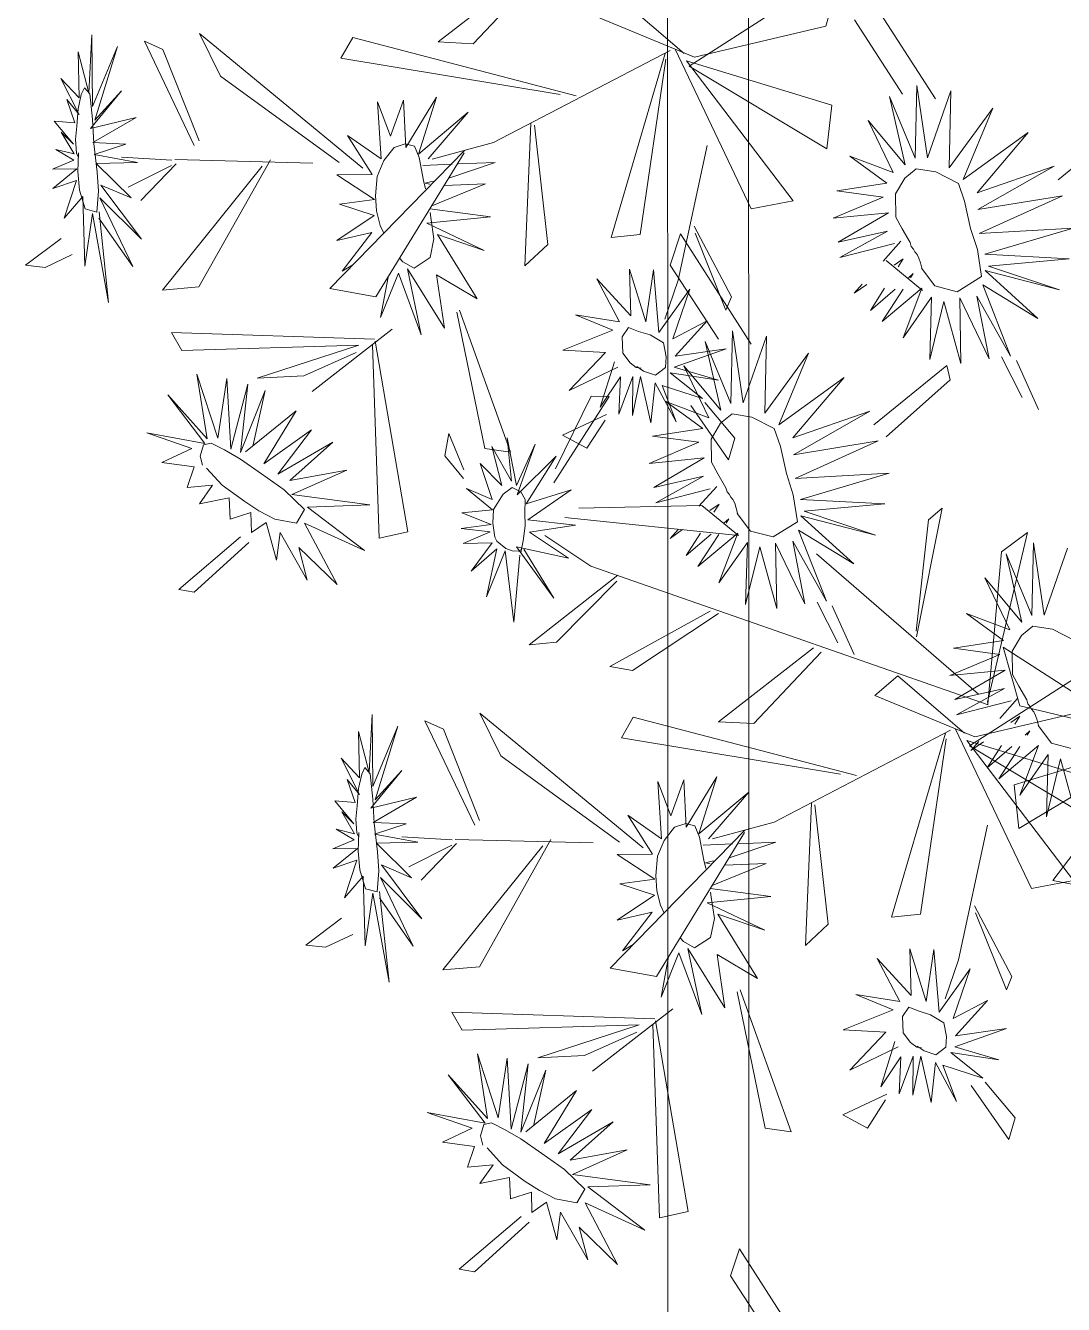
# Model space of a CAD drawing. Header units: inches. Extents: x -422522 to 22891, y -2973 to 414515.
# Drawn here: x 22803.69 to 22839.29, y 4820.36 to 4864.23 of the extents above; entities that cross this region are included whole.
import ezdxf

# ---------------------------------------------------------------- set-up
doc = ezdxf.new("R2010")
doc.units = ezdxf.units.IN
doc.header["$MEASUREMENT"] = 0
doc.layers.add('ARREDAMENTO', color=8, linetype='Continuous', lineweight=18)

msp = doc.modelspace()

# ---------------------------------------------------------------- linework, layer by layer
at = {"layer": 'ARREDAMENTO', "linetype": 'Continuous'}
for p, q in [((22821.102, 4866.208, -27.277), (22817.835, 4863.671, -27.277)), ((22819.045, 4863.61, -27.277), (22821.365, 4866.06, -27.277)), ((22826.451, 4862.845, -27.277), (22831.711, 4866.225, -27.277)), ((22831.711, 4866.225, -27.277), (22831.139, 4864.213, -27.277)), ((22834.898, 4861.717, -27.277), (22832.471, 4865.497, -27.277)), ((22823.988, 4865.247, -27.277), (22826.275, 4863.282, -27.277)), ((22826.628, 4863.148, -27.277), (22823.204, 4864.573, -27.277)), ((22831.139, 4864.213, -27.277), (22826.628, 4863.148, -27.277)), ((22832.118, 4864.432, -27.277), (22833.772, 4861.886, -27.277)), ((22805.86, 4861.926, -27.277), (22805.958, 4863.921, -27.277)), ((22805.958, 4863.921, -27.277), (22805.983, 4861.453, -27.277)), ((22807.768, 4863.696, -27.277), (22808.4, 4863.415, -27.277)), ((22809.476, 4860.124, -27.277), (22807.768, 4863.696, -27.277)), ((22809.656, 4863.968, -27.277), (22815.259, 4859.342, -27.277)), ((22810.375, 4862.5, -27.277), (22809.656, 4863.968, -27.277)), ((22814.507, 4863.115, -27.277), (22814.912, 4863.827, -27.277)), ((22814.912, 4863.827, -27.277), (22822.572, 4861.829, -27.277)), ((22817.835, 4863.671, -27.277), (22819.045, 4863.61, -27.277)), ((22805.491, 4863.332, -27.277), (22805.86, 4861.926, -27.277)), ((22805.521, 4861.751, -27.277), (22805.491, 4863.332, -27.277)), ((22805.983, 4861.453, -27.277), (22806.837, 4863.521, -27.277)), ((22806.837, 4863.521, -27.277), (22806.063, 4860.991, -27.277)), ((22808.4, 4863.415, -27.277), (22809.64, 4860.278, -27.277)), ((22819.744, 4860.221, -27.277), (22825.799, 4863.38, -27.277)), ((22825.622, 4863.279, -27.277), (22823.77, 4856.964, -27.277)), ((22825.971, 4863.421, -27.277), (22828.581, 4857.944, -27.277)), ((22822.025, 4861.874, -27.277), (22814.507, 4863.115, -27.277)), ((22824.766, 4857.068, -27.277), (22825.646, 4863.079, -27.277)), ((22826.353, 4863.026, -27.277), (22831.341, 4861.507, -27.277)), ((22830.015, 4858.224, -27.277), (22826.353, 4863.026, -27.277)), ((22831.173, 4860.005, -27.277), (22826.451, 4862.845, -27.277)), ((22804.9, 4862.424, -27.277), (22805.521, 4861.751, -27.277)), ((22805.528, 4861.178, -27.277), (22804.9, 4862.424, -27.277)), ((22814.445, 4859.538, -27.277), (22810.375, 4862.5, -27.277)), ((22806.98, 4861.998, -27.277), (22805.918, 4860.706, -27.277)), ((22806.063, 4860.991, -27.277), (22806.98, 4861.998, -27.277)), ((22834.26, 4862.173, -27.277), (22834.203, 4859.683, -27.277)), ((22834.62, 4859.702, -27.277), (22834.26, 4862.173, -27.277)), ((22835.421, 4861.994, -27.277), (22834.62, 4859.702, -27.277)), ((22835.367, 4859.349, -27.277), (22835.421, 4861.994, -27.277)), ((22805.105, 4861.693, -27.277), (22805.528, 4861.178, -27.277)), ((22805.377, 4860.898, -27.277), (22805.105, 4861.693, -27.277)), ((22815.755, 4861.62, -27.277), (22816.205, 4860.445, -27.277)), ((22815.889, 4859.658, -27.277), (22815.755, 4861.62, -27.277)), ((22816.205, 4860.445, -27.277), (22816.653, 4861.68, -27.277)), ((22816.653, 4861.68, -27.277), (22816.73, 4860.057, -27.277)), ((22816.73, 4860.057, -27.277), (22817.783, 4861.778, -27.277)), ((22817.783, 4861.778, -27.277), (22817.162, 4859.822, -27.277)), ((22831.341, 4861.507, -27.277), (22831.173, 4860.005, -27.277)), ((22833.318, 4861.803, -27.277), (22833.861, 4859.454, -27.277)), ((22834.203, 4859.683, -27.277), (22833.318, 4861.803, -27.277)), ((22805.918, 4860.706, -27.277), (22807.484, 4861.086, -27.277)), ((22807.484, 4861.086, -27.277), (22805.993, 4860.219, -27.277)), ((22817.162, 4859.822, -27.277), (22818.875, 4861.26, -27.277)), ((22818.875, 4861.26, -27.277), (22817.497, 4859.659, -27.277)), ((22836.864, 4861.405, -27.277), (22835.367, 4859.349, -27.277)), ((22835.85, 4858.948, -27.277), (22836.864, 4861.405, -27.277)), ((22804.674, 4860.953, -27.277), (22805.377, 4860.898, -27.277)), ((22805.329, 4860.167, -27.277), (22804.674, 4860.953, -27.277)), ((22804.913, 4860.583, -27.277), (22805.329, 4860.167, -27.277)), ((22805.349, 4859.83, -27.277), (22804.913, 4860.583, -27.277)), ((22821.023, 4860.873, -27.277), (22820.817, 4855.993, -27.277)), ((22821.597, 4856.721, -27.277), (22821.144, 4860.822, -27.277)), ((22832.588, 4860.972, -27.277), (22833.446, 4859.193, -27.277)), ((22833.861, 4859.454, -27.277), (22832.588, 4860.972, -27.277)), ((22838.083, 4860.57, -27.277), (22835.85, 4858.948, -27.277)), ((22836.328, 4858.5, -27.277), (22838.083, 4860.57, -27.277)), ((22841.607, 4860.986, -27.277), (22839.105, 4858.945, -27.277)), ((22805.993, 4860.219, -27.277), (22807.128, 4860.167, -27.277)), ((22807.128, 4860.167, -27.277), (22806.043, 4859.809, -27.277)), ((22814.731, 4860.465, -27.277), (22815.889, 4859.658, -27.277)), ((22815.578, 4859.121, -27.277), (22814.731, 4860.465, -27.277)), ((22816.334, 4860.056, -27.277), (22816.714, 4860.181, -27.277)), ((22816.714, 4860.181, -27.277), (22817.024, 4860.095, -27.277)), ((22819.744, 4860.221, -27.277), (22817.637, 4859.653, -27.277)), ((22826.068, 4855.499, -27.277), (22827.064, 4860.124, -27.277)), ((22804.724, 4859.985, -27.277), (22805.349, 4859.83, -27.277)), ((22805.34, 4859.62, -27.277), (22804.724, 4859.985, -27.277)), ((22806.043, 4859.809, -27.277), (22807.53, 4859.541, -27.277)), ((22808.704, 4859.619, -27.277), (22806.981, 4859.721, -27.277)), ((22814.126, 4855.215, -27.277), (22818.746, 4859.948, -27.277)), ((22818.736, 4859.871, -27.277), (22815.707, 4854.932, -27.277)), ((22815.98, 4859.601, -27.277), (22816.334, 4860.056, -27.277)), ((22817.024, 4860.095, -27.277), (22817.19, 4859.705, -27.277)), ((22817.19, 4859.705, -27.277), (22817.338, 4858.919, -27.277)), ((22831.964, 4859.751, -27.277), (22833.232, 4858.826, -27.277)), ((22833.446, 4859.193, -27.277), (22831.964, 4859.751, -27.277)), ((22804.61, 4859.309, -27.277), (22805.34, 4859.62, -27.277)), ((22805.45, 4859.32, -27.277), (22804.61, 4859.309, -27.277)), ((22804.625, 4858.643, -27.277), (22805.45, 4859.32, -27.277)), ((22807.53, 4859.541, -27.277), (22806.104, 4859.5, -27.277)), ((22806.104, 4859.5, -27.277), (22807.309, 4858.319, -27.277)), ((22808.693, 4859.436, -27.277), (22807.212, 4858.688, -27.277)), ((22807.64, 4858.23, -27.277), (22808.848, 4859.489, -27.277)), ((22811.807, 4859.416, -27.277), (22808.382, 4855.155, -27.277)), ((22808.811, 4859.634, -27.277), (22813.54, 4859.51, -27.277)), ((22809.636, 4855.266, -27.277), (22812.084, 4859.626, -27.277)), ((22815.75, 4859.055, -27.277), (22815.98, 4859.601, -27.277)), ((22818.319, 4859.477, -27.277), (22817.316, 4859.436, -27.277)), ((22818.201, 4859, -27.277), (22819.8, 4859.539, -27.277)), ((22818.538, 4859.487, -27.277), (22819.8, 4859.539, -27.277)), ((22838.968, 4859.413, -27.277), (22836.328, 4858.5, -27.277)), ((22836.348, 4857.923, -27.277), (22838.968, 4859.413, -27.277)), ((22805.438, 4858.921, -27.277), (22804.625, 4858.643, -27.277)), ((22805.007, 4857.627, -27.277), (22805.438, 4858.921, -27.277)), ((22814.366, 4859.117, -27.277), (22815.578, 4859.121, -27.277)), ((22815.651, 4858.265, -27.277), (22814.366, 4859.117, -27.277)), ((22815.69, 4858.398, -27.277), (22815.75, 4859.055, -27.277)), ((22817.408, 4858.638, -27.277), (22817.338, 4858.919, -27.277)), ((22817.669, 4858.896, -27.277), (22817.389, 4858.824, -27.277)), ((22817.389, 4858.824, -27.277), (22817.549, 4858.792, -27.277)), ((22817.622, 4858.054, -27.277), (22819.468, 4858.801, -27.277)), ((22818.05, 4858.752, -27.277), (22819.468, 4858.801, -27.277)), ((22833.232, 4858.826, -27.277), (22831.512, 4858.564, -27.277)), ((22805.648, 4858.374, -27.277), (22805.007, 4857.627, -27.277)), ((22805.716, 4855.979, -27.277), (22805.648, 4858.374, -27.277)), ((22806.273, 4858.756, -27.277), (22807.666, 4856.908, -27.277)), ((22807.309, 4858.319, -27.277), (22806.273, 4858.756, -27.277)), ((22815.724, 4857.873, -27.277), (22815.69, 4858.398, -27.277)), ((22831.512, 4858.564, -27.277), (22833.102, 4858.351, -27.277)), ((22839.256, 4858.398, -27.277), (22836.348, 4857.923, -27.277)), ((22836.403, 4857.105, -27.277), (22839.256, 4858.398, -27.277)), ((22806.239, 4858.325, -27.277), (22807.368, 4855.973, -27.277)), ((22807.666, 4856.908, -27.277), (22806.239, 4858.325, -27.277)), ((22814.457, 4858.108, -27.277), (22815.651, 4858.265, -27.277)), ((22815.643, 4857.722, -27.277), (22814.457, 4858.108, -27.277)), ((22817.558, 4857.95, -27.277), (22819.636, 4857.674, -27.277)), ((22828.581, 4857.944, -27.277), (22830.015, 4858.224, -27.277)), ((22833.102, 4858.351, -27.277), (22831.393, 4857.625, -27.277)), ((22805.984, 4857.788, -27.277), (22805.716, 4855.979, -27.277)), ((22806.536, 4854.738, -27.277), (22805.984, 4857.788, -27.277)), ((22807.368, 4855.973, -27.277), (22806.206, 4857.631, -27.277)), ((22806.214, 4857.846, -27.277), (22806.536, 4854.738, -27.277)), ((22814.362, 4856.861, -27.277), (22815.643, 4857.722, -27.277)), ((22815.849, 4857.379, -27.277), (22815.724, 4857.873, -27.277)), ((22819.636, 4857.674, -27.277), (22817.452, 4857.454, -27.277)), ((22817.565, 4857.826, -27.277), (22817.591, 4857.649, -27.277)), ((22817.591, 4857.649, -27.277), (22817.697, 4856.916, -27.277)), ((22831.393, 4857.625, -27.277), (22833.286, 4857.813, -27.277)), ((22833.286, 4857.813, -27.277), (22831.557, 4856.802, -27.277)), ((22815.565, 4857.133, -27.277), (22814.362, 4856.861, -27.277)), ((22814.542, 4855.814, -27.277), (22815.565, 4857.133, -27.277)), ((22815.974, 4857.108, -27.277), (22815.849, 4857.379, -27.277)), ((22817.452, 4857.454, -27.277), (22819.423, 4856.522, -27.277)), ((22817.822, 4857.07, -27.277), (22819.175, 4854.859, -27.277)), ((22819.423, 4856.522, -27.277), (22817.822, 4857.07, -27.277)), ((22823.77, 4856.964, -27.277), (22824.766, 4857.068, -27.277)), ((22826.152, 4857.085, -27.277), (22825.8, 4856.02, -27.277)), ((22828.58, 4853.305, -27.277), (22826.152, 4857.085, -27.277)), ((22826.618, 4857.354, -27.277), (22827.903, 4854.927, -27.277)), ((22827.712, 4854.475, -27.277), (22826.654, 4857.114, -27.277)), ((22831.557, 4856.802, -27.277), (22833.259, 4857.184, -27.277)), ((22833.259, 4857.184, -27.277), (22831.623, 4856.275, -27.277)), ((22839.627, 4857.288, -27.277), (22836.403, 4857.105, -27.277)), ((22836.592, 4856.392, -27.277), (22839.627, 4857.288, -27.277)), ((22804.905, 4856.926, -27.277), (22803.688, 4856.009, -27.277)), ((22817.697, 4856.916, -27.277), (22817.568, 4856.273, -27.277)), ((22820.817, 4855.993, -27.277), (22821.597, 4856.721, -27.277)), ((22831.623, 4856.275, -27.277), (22833.493, 4856.758, -27.277)), ((22833.101, 4856.154, -27.277), (22833.713, 4856.835, -27.277)), ((22804.363, 4855.934, -27.277), (22805.291, 4856.376, -27.277)), ((22816.518, 4856.254, -27.277), (22816.633, 4856.126, -27.277)), ((22817.568, 4856.273, -27.277), (22817.021, 4855.917, -27.277)), ((22833.204, 4856.176, -27.277), (22834.455, 4855.148, -27.277)), ((22833.482, 4856.011, -27.277), (22833.794, 4856.228, -27.277)), ((22833.618, 4855.953, -27.277), (22833.794, 4856.228, -27.277)), ((22839.483, 4856.233, -27.277), (22836.592, 4856.392, -27.277)), ((22836.716, 4855.984, -27.277), (22839.483, 4856.233, -27.277)), ((22803.688, 4856.009, -27.277), (22804.363, 4855.934, -27.277)), ((22814.915, 4856.023, -27.277), (22814.542, 4855.814, -27.277)), ((22816.477, 4855.745, -27.277), (22815.866, 4854.219, -27.277)), ((22817.261, 4853.62, -27.277), (22816.477, 4855.745, -27.277)), ((22817.021, 4855.917, -27.277), (22816.633, 4856.126, -27.277)), ((22816.787, 4855.894, -27.277), (22817.261, 4853.62, -27.277)), ((22818.053, 4853.856, -27.277), (22816.787, 4855.894, -27.277)), ((22824.407, 4855.875, -27.277), (22824.447, 4854.281, -27.277)), ((22824.966, 4854.072, -27.277), (22824.407, 4855.875, -27.277)), ((22825.229, 4855.851, -27.277), (22824.966, 4854.072, -27.277)), ((22825.405, 4853.702, -27.277), (22825.229, 4855.851, -27.277)), ((22825.8, 4856.02, -27.277), (22827.454, 4853.474, -27.277)), ((22836.603, 4855.827, -27.277), (22839.156, 4855.163, -27.277)), ((22838.413, 4854.182, -27.277), (22836.603, 4855.827, -27.277)), ((22839.156, 4855.163, -27.277), (22836.716, 4855.984, -27.277)), ((22816.121, 4855.606, -27.277), (22815.866, 4854.219, -27.277)), ((22817.787, 4855.683, -27.277), (22818.053, 4853.856, -27.277)), ((22819.175, 4854.859, -27.277), (22817.787, 4855.683, -27.277)), ((22823.287, 4855.545, -27.277), (22824.062, 4854.07, -27.277)), ((22824.447, 4854.281, -27.277), (22823.287, 4855.545, -27.277)), ((22826.068, 4855.499, -27.277), (22825.611, 4854.163, -27.277)), ((22832.388, 4855.362, -27.277), (22832.111, 4855.053, -27.277)), ((22832.542, 4855.354, -27.277), (22832.111, 4855.053, -27.277)), ((22833.97, 4855.581, -27.277), (22834.134, 4855.723, -27.277)), ((22834.041, 4855.579, -27.277), (22834.134, 4855.723, -27.277)), ((22836.524, 4855.336, -27.277), (22838.413, 4854.182, -27.277)), ((22837.475, 4852.897, -27.277), (22836.524, 4855.336, -27.277)), ((22808.382, 4855.155, -27.277), (22809.636, 4855.266, -27.277)), ((22815.707, 4854.932, -27.277), (22814.126, 4855.215, -27.277)), ((22826.468, 4855.193, -27.277), (22825.405, 4853.702, -27.277)), ((22825.89, 4853.484, -27.277), (22826.468, 4855.193, -27.277)), ((22827.903, 4854.927, -27.277), (22827.712, 4854.475, -27.277)), ((22833.156, 4855.228, -27.277), (22832.667, 4854.463, -27.277)), ((22833.52, 4855.195, -27.277), (22832.667, 4854.463, -27.277)), ((22833.065, 4854.083, -27.277), (22834.432, 4855.227, -27.277)), ((22833.787, 4855.191, -27.277), (22833.065, 4854.083, -27.277)), ((22834.432, 4855.227, -27.277), (22833.786, 4853.526, -27.277)), ((22833.786, 4853.526, -27.277), (22834.766, 4854.916, -27.277)), ((22834.766, 4854.916, -27.277), (22834.706, 4852.783, -27.277)), ((22835.73, 4854.89, -27.277), (22836.737, 4852.806, -27.277)), ((22835.771, 4852.643, -27.277), (22835.73, 4854.89, -27.277)), ((22836.319, 4854.956, -27.277), (22837.475, 4852.897, -27.277)), ((22836.737, 4852.806, -27.277), (22836.319, 4854.956, -27.277)), ((22820.327, 4849.595, -27.277), (22818.576, 4854.472, -27.277)), ((22834.706, 4852.783, -27.277), (22835.187, 4854.767, -27.277)), ((22835.187, 4854.767, -27.277), (22835.771, 4852.643, -27.277)), ((22818.481, 4854.404, -27.277), (22819.438, 4849.729, -27.277)), ((22822.554, 4854.309, -27.277), (22823.834, 4853.782, -27.277)), ((22824.062, 4854.07, -27.277), (22822.554, 4854.309, -27.277)), ((22827.072, 4854.108, -27.277), (22825.89, 4853.484, -27.277)), ((22825.969, 4852.897, -27.277), (22827.072, 4854.108, -27.277)), ((22815.658, 4853.477, -27.277), (22808.695, 4853.704, -27.277)), ((22808.695, 4853.704, -27.277), (22809.045, 4853.084, -27.277)), ((22813.521, 4851.68, -27.277), (22816.267, 4853.821, -27.277)), ((22823.834, 4853.782, -27.277), (22822.113, 4853.103, -27.277)), ((22827.942, 4853.761, -27.277), (22827.884, 4851.271, -27.277)), ((22828.301, 4851.289, -27.277), (22827.942, 4853.761, -27.277)), ((22829.102, 4853.582, -27.277), (22828.301, 4851.289, -27.277)), ((22829.048, 4850.937, -27.277), (22829.102, 4853.582, -27.277)), ((22809.045, 4853.084, -27.277), (22815.121, 4853.273, -27.277)), ((22815.121, 4853.273, -27.277), (22811.636, 4852.14, -27.277)), ((22815.821, 4846.645, -27.277), (22815.589, 4853.283, -27.277)), ((22815.679, 4853.411, -27.277), (22816.799, 4846.862, -27.277)), ((22822.113, 4853.103, -27.277), (22823.583, 4853.022, -27.277)), ((22825.941, 4852.511, -27.277), (22827.716, 4853.141, -27.277)), ((22827.716, 4853.141, -27.277), (22825.969, 4852.897, -27.277)), ((22827, 4853.391, -27.277), (22827.542, 4851.042, -27.277)), ((22827.884, 4851.271, -27.277), (22827, 4853.391, -27.277)), ((22813.237, 4852.217, -27.277), (22815.032, 4853.017, -27.277)), ((22823.583, 4853.022, -27.277), (22822.338, 4851.712, -27.277)), ((22823.885, 4852.695, -27.277), (22823.403, 4851.142, -27.277)), ((22830.545, 4852.993, -27.277), (22829.048, 4850.937, -27.277)), ((22829.531, 4850.536, -27.277), (22830.545, 4852.993, -27.277)), ((22837.87, 4851.472, -27.277), (22837.159, 4852.866, -27.277)), ((22838.429, 4851.064, -27.277), (22837.679, 4852.744, -27.277)), ((22809.567, 4852.275, -27.277), (22810.281, 4850.08, -27.277)), ((22809.912, 4850.056, -27.277), (22809.567, 4852.275, -27.277)), ((22811.636, 4852.14, -27.277), (22813.237, 4852.217, -27.277)), ((22822.338, 4851.712, -27.277), (22823.999, 4852.515, -27.277)), ((22825.804, 4852.325, -27.277), (22827.456, 4852.07, -27.277)), ((22826.902, 4851.441, -27.277), (22825.804, 4852.325, -27.277)), ((22827.456, 4852.07, -27.277), (22825.941, 4852.511, -27.277)), ((22826.27, 4852.56, -27.277), (22827.128, 4850.781, -27.277)), ((22827.542, 4851.042, -27.277), (22826.27, 4852.56, -27.277)), ((22835.289, 4852.574, -27.277), (22832.786, 4850.533, -27.277)), ((22835.402, 4852.077, -27.277), (22835.289, 4852.574, -27.277)), ((22810.281, 4850.08, -27.277), (22810.592, 4852.126, -27.277)), ((22810.592, 4852.126, -27.277), (22810.726, 4849.696, -27.277)), ((22810.726, 4849.696, -27.277), (22811.306, 4851.937, -27.277)), ((22811.306, 4851.937, -27.277), (22811.056, 4849.587, -27.277)), ((22823.403, 4851.142, -27.277), (22824.092, 4852.179, -27.277)), ((22824.033, 4850.901, -27.277), (22824.517, 4852.198, -27.277)), ((22824.092, 4852.179, -27.277), (22824.033, 4850.901, -27.277)), ((22824.517, 4852.198, -27.277), (22824.505, 4850.857, -27.277)), ((22824.505, 4850.857, -27.277), (22824.777, 4852.192, -27.277)), ((22824.777, 4852.192, -27.277), (22825.135, 4850.609, -27.277)), ((22825.135, 4850.609, -27.277), (22825.279, 4851.981, -27.277)), ((22825.279, 4851.981, -27.277), (22826.003, 4850.636, -27.277)), ((22825.529, 4851.886, -27.277), (22826.902, 4851.441, -27.277)), ((22826.003, 4850.636, -27.277), (22825.529, 4851.886, -27.277)), ((22831.765, 4852.158, -27.277), (22829.531, 4850.536, -27.277)), ((22830.01, 4850.088, -27.277), (22831.765, 4852.158, -27.277)), ((22833.203, 4850.121, -27.277), (22835.402, 4852.077, -27.277)), ((22808.571, 4851.56, -27.277), (22809.912, 4850.056, -27.277)), ((22809.832, 4849.895, -27.277), (22808.571, 4851.56, -27.277)), ((22811.056, 4849.587, -27.277), (22811.911, 4851.715, -27.277)), ((22811.911, 4851.715, -27.277), (22811.499, 4849.851, -27.277)), ((22823.707, 4851.512, -27.277), (22821.805, 4848.541, -27.277)), ((22821.867, 4849.031, -27.277), (22823.087, 4851.524, -27.277)), ((22823.087, 4851.524, -27.277), (22823.707, 4851.512, -27.277)), ((22825.645, 4851.339, -27.277), (22826.914, 4850.414, -27.277)), ((22827.128, 4850.781, -27.277), (22825.645, 4851.339, -27.277)), ((22811.234, 4849.606, -27.277), (22812.967, 4851.02, -27.277)), ((22812.967, 4851.02, -27.277), (22811.859, 4849.196, -27.277)), ((22826.503, 4851.194, -27.277), (22827.802, 4849.335, -27.277)), ((22828.021, 4850.079, -27.277), (22826.989, 4851.299, -27.277)), ((22832.65, 4851.001, -27.277), (22830.01, 4850.088, -27.277)), ((22830.029, 4849.511, -27.277), (22832.65, 4851.001, -27.277)), ((22823.615, 4850.889, -27.277), (22822.106, 4850.178, -27.277)), ((22822.944, 4849.732, -27.277), (22823.572, 4850.697, -27.277)), ((22807.849, 4850.264, -27.277), (22809.832, 4849.895, -27.277)), ((22809.394, 4849.727, -27.277), (22807.849, 4850.264, -27.277)), ((22811.859, 4849.196, -27.277), (22813.494, 4850.364, -27.277)), ((22813.494, 4850.364, -27.277), (22812.344, 4848.846, -27.277)), ((22818.068, 4849.47, -27.277), (22818.208, 4850.242, -27.277)), ((22818.208, 4850.242, -27.277), (22818.724, 4848.995, -27.277)), ((22820.207, 4850.088, -27.277), (22820.532, 4848.46, -27.277)), ((22820.353, 4848.606, -27.277), (22820.207, 4850.088, -27.277)), ((22822.106, 4850.178, -27.277), (22822.944, 4849.732, -27.277)), ((22826.914, 4850.414, -27.277), (22825.194, 4850.152, -27.277)), ((22825.194, 4850.152, -27.277), (22826.783, 4849.939, -27.277)), ((22827.802, 4849.335, -27.277), (22828.021, 4850.079, -27.277)), ((22808.367, 4849.249, -27.277), (22809.394, 4849.727, -27.277)), ((22809.674, 4849.46, -27.277), (22809.792, 4849.852, -27.277)), ((22809.792, 4849.852, -27.277), (22810.054, 4849.908, -27.277)), ((22810.054, 4849.908, -27.277), (22810.517, 4849.675, -27.277)), ((22810.517, 4849.675, -27.277), (22811.055, 4849.363, -27.277)), ((22812.344, 4848.846, -27.277), (22814.226, 4849.943, -27.277)), ((22814.226, 4849.943, -27.277), (22812.751, 4848.623, -27.277)), ((22819.438, 4849.729, -27.277), (22820.327, 4849.595, -27.277)), ((22819.686, 4849.794, -27.277), (22820.353, 4848.606, -27.277)), ((22820.019, 4848.455, -27.277), (22819.686, 4849.794, -27.277)), ((22820.532, 4848.46, -27.277), (22821.164, 4849.869, -27.277)), ((22821.164, 4849.869, -27.277), (22820.55, 4848.138, -27.277)), ((22826.783, 4849.939, -27.277), (22825.074, 4849.213, -27.277)), ((22832.938, 4849.986, -27.277), (22830.029, 4849.511, -27.277)), ((22830.085, 4848.693, -27.277), (22832.938, 4849.986, -27.277)), ((22809.467, 4849.1, -27.277), (22808.367, 4849.249, -27.277)), ((22809.754, 4849.147, -27.277), (22809.674, 4849.46, -27.277)), ((22811.055, 4849.363, -27.277), (22811.775, 4848.851, -27.277)), ((22818.705, 4848.698, -27.277), (22818.068, 4849.47, -27.277)), ((22819.285, 4849.215, -27.277), (22820.019, 4848.455, -27.277)), ((22819.691, 4847.976, -27.277), (22819.285, 4849.215, -27.277)), ((22820.55, 4848.138, -27.277), (22821.883, 4849.456, -27.277)), ((22821.883, 4849.456, -27.277), (22820.859, 4847.828, -27.277)), ((22825.074, 4849.213, -27.277), (22826.967, 4849.4, -27.277)), ((22826.967, 4849.4, -27.277), (22825.239, 4848.39, -27.277)), ((22809.232, 4848.385, -27.277), (22809.467, 4849.1, -27.277)), ((22810.431, 4848.468, -27.277), (22809.898, 4849.049, -27.277)), ((22811.775, 4848.851, -27.277), (22812.553, 4848.304, -27.277)), ((22812.751, 4848.623, -27.277), (22814.703, 4848.979, -27.277)), ((22814.703, 4848.979, -27.277), (22812.826, 4848.141, -27.277)), ((22825.239, 4848.39, -27.277), (22826.941, 4848.772, -27.277)), ((22826.941, 4848.772, -27.277), (22825.305, 4847.863, -27.277)), ((22833.309, 4848.876, -27.277), (22830.085, 4848.693, -27.277)), ((22830.274, 4847.98, -27.277), (22833.309, 4848.876, -27.277)), ((22810.104, 4848.467, -27.277), (22809.232, 4848.385, -27.277)), ((22809.653, 4847.825, -27.277), (22810.104, 4848.467, -27.277)), ((22811.205, 4847.901, -27.277), (22810.431, 4848.468, -27.277)), ((22812.553, 4848.304, -27.277), (22813.255, 4847.632, -27.277)), ((22818.815, 4848.347, -27.277), (22819.691, 4847.976, -27.277)), ((22819.706, 4847.619, -27.277), (22818.815, 4848.347, -27.277)), ((22820.072, 4848.161, -27.277), (22820.383, 4848.384, -27.277)), ((22820.383, 4848.384, -27.277), (22820.672, 4848.242, -27.277)), ((22820.859, 4847.828, -27.277), (22822.406, 4848.302, -27.277)), ((22822.406, 4848.302, -27.277), (22820.921, 4847.275, -27.277)), ((22825.305, 4847.863, -27.277), (22827.175, 4848.345, -27.277)), ((22826.782, 4847.742, -27.277), (22827.395, 4848.423, -27.277)), ((22810.67, 4848.028, -27.277), (22809.653, 4847.825, -27.277)), ((22810.702, 4847.299, -27.277), (22810.67, 4848.028, -27.277)), ((22811.693, 4847.59, -27.277), (22811.205, 4847.901, -27.277)), ((22812.826, 4848.141, -27.277), (22815.494, 4847.786, -27.277)), ((22819.742, 4847.632, -27.277), (22820.072, 4848.161, -27.277)), ((22820.672, 4848.242, -27.277), (22820.829, 4847.98, -27.277)), ((22820.829, 4847.98, -27.277), (22820.815, 4847.516, -27.277)), ((22833.165, 4847.821, -27.277), (22830.274, 4847.98, -27.277)), ((22811.42, 4847.529, -27.277), (22810.702, 4847.299, -27.277)), ((22811.437, 4846.838, -27.277), (22811.42, 4847.529, -27.277)), ((22812.242, 4847.299, -27.277), (22811.693, 4847.59, -27.277)), ((22813.255, 4847.632, -27.277), (22812.976, 4847.167, -27.277)), ((22815.494, 4847.786, -27.277), (22813.36, 4847.715, -27.277)), ((22813.36, 4847.715, -27.277), (22815.312, 4846.228, -27.277)), ((22818.657, 4847.513, -27.277), (22819.706, 4847.619, -27.277)), ((22819.658, 4847.122, -27.277), (22818.657, 4847.513, -27.277)), ((22819.711, 4847.166, -27.277), (22819.742, 4847.632, -27.277)), ((22820.815, 4847.516, -27.277), (22820.819, 4847.073, -27.277)), ((22822.667, 4847.672, -27.277), (22826.885, 4847.764, -27.277)), ((22826.885, 4847.764, -27.277), (22828.137, 4846.736, -27.277)), ((22827.164, 4847.599, -27.277), (22827.475, 4847.816, -27.277)), ((22827.299, 4847.541, -27.277), (22827.475, 4847.816, -27.277)), ((22830.284, 4847.415, -27.277), (22832.838, 4846.751, -27.277)), ((22832.094, 4845.77, -27.277), (22830.284, 4847.415, -27.277)), ((22830.398, 4847.572, -27.277), (22833.165, 4847.821, -27.277)), ((22832.838, 4846.751, -27.277), (22830.398, 4847.572, -27.277)), ((22835.125, 4847.677, -27.277), (22834.247, 4843.263, -27.277)), ((22834.663, 4847.277, -27.277), (22835.125, 4847.677, -27.277)), ((22811.935, 4847.19, -27.277), (22811.437, 4846.838, -27.277)), ((22812.295, 4845.894, -27.277), (22811.935, 4847.19, -27.277)), ((22812.976, 4847.167, -27.277), (22812.242, 4847.299, -27.277)), ((22813.26, 4847.164, -27.277), (22814.371, 4845.054, -27.277)), ((22815.312, 4846.228, -27.277), (22813.26, 4847.164, -27.277)), ((22818.63, 4846.983, -27.277), (22819.658, 4847.122, -27.277)), ((22819.629, 4846.866, -27.277), (22818.63, 4846.983, -27.277)), ((22819.779, 4846.679, -27.277), (22819.711, 4847.166, -27.277)), ((22820.819, 4847.073, -27.277), (22820.76, 4846.561, -27.277)), ((22820.921, 4847.275, -27.277), (22822.555, 4847.094, -27.277)), ((22822.555, 4847.094, -27.277), (22820.972, 4846.851, -27.277)), ((22828.137, 4846.736, -27.277), (22822.181, 4847.358, -27.277)), ((22826.07, 4846.949, -27.277), (22825.793, 4846.641, -27.277)), ((22827.651, 4847.169, -27.277), (22827.816, 4847.311, -27.277)), ((22827.722, 4847.167, -27.277), (22827.816, 4847.311, -27.277)), ((22834.24, 4843.458, -27.277), (22834.663, 4847.277, -27.277)), ((22811.064, 4846.699, -27.277), (22808.945, 4844.891, -27.277)), ((22812.419, 4846.845, -27.277), (22812.295, 4845.894, -27.277)), ((22813.351, 4845.204, -27.277), (22812.419, 4846.845, -27.277)), ((22816.799, 4846.862, -27.277), (22815.821, 4846.645, -27.277)), ((22818.695, 4846.47, -27.277), (22819.629, 4846.866, -27.277)), ((22819.851, 4846.55, -27.277), (22819.779, 4846.679, -27.277)), ((22820.162, 4846.295, -27.277), (22819.851, 4846.55, -27.277)), ((22820.76, 4846.561, -27.277), (22820.674, 4846.156, -27.277)), ((22820.972, 4846.851, -27.277), (22822.315, 4845.96, -27.277)), ((22823.081, 4845.683, -27.277), (22821.501, 4846.739, -27.277)), ((22826.223, 4846.942, -27.277), (22825.793, 4846.641, -27.277)), ((22826.837, 4846.816, -27.277), (22826.349, 4846.051, -27.277)), ((22827.201, 4846.783, -27.277), (22826.349, 4846.051, -27.277)), ((22826.747, 4845.671, -27.277), (22828.114, 4846.815, -27.277)), ((22827.469, 4846.778, -27.277), (22826.747, 4845.671, -27.277)), ((22828.114, 4846.815, -27.277), (22827.468, 4845.114, -27.277)), ((22830.001, 4846.544, -27.277), (22831.157, 4844.485, -27.277)), ((22830.419, 4844.394, -27.277), (22830.001, 4846.544, -27.277)), ((22830.205, 4846.924, -27.277), (22832.094, 4845.77, -27.277)), ((22831.157, 4844.485, -27.277), (22830.205, 4846.924, -27.277)), ((22838.06, 4846.847, -27.277), (22836.689, 4841.021, -27.277)), ((22837.158, 4846.184, -27.277), (22838.06, 4846.847, -27.277)), ((22809.471, 4844.797, -27.277), (22811.347, 4846.499, -27.277)), ((22813.059, 4846.327, -27.277), (22813.351, 4845.204, -27.277)), ((22814.371, 4845.054, -27.277), (22813.059, 4846.327, -27.277)), ((22819.689, 4846.487, -27.277), (22818.695, 4846.47, -27.277)), ((22818.967, 4845.515, -27.277), (22819.689, 4846.487, -27.277)), ((22819.848, 4846.281, -27.277), (22818.967, 4845.515, -27.277)), ((22819.493, 4844.635, -27.277), (22819.848, 4846.281, -27.277)), ((22820.144, 4846.209, -27.277), (22819.493, 4844.635, -27.277)), ((22820.433, 4843.762, -27.277), (22820.144, 4846.209, -27.277)), ((22820.378, 4846.217, -27.277), (22820.162, 4846.295, -27.277)), ((22820.596, 4846.204, -27.277), (22820.378, 4846.217, -27.277)), ((22820.528, 4846.353, -27.277), (22821.804, 4844.585, -27.277)), ((22822.315, 4845.96, -27.277), (22820.528, 4846.353, -27.277)), ((22820.702, 4846.262, -27.277), (22820.596, 4846.204, -27.277)), ((22821.804, 4844.585, -27.277), (22820.782, 4846.269, -27.277)), ((22827.468, 4845.114, -27.277), (22828.447, 4846.504, -27.277)), ((22828.447, 4846.504, -27.277), (22828.387, 4844.371, -27.277)), ((22828.387, 4844.371, -27.277), (22828.869, 4846.355, -27.277)), ((22828.869, 4846.355, -27.277), (22829.453, 4844.231, -27.277)), ((22829.412, 4846.478, -27.277), (22830.419, 4844.394, -27.277)), ((22829.453, 4844.231, -27.277), (22829.412, 4846.478, -27.277)), ((22830.821, 4846.109, -27.277), (22836.374, 4841.3, -27.277)), ((22836.694, 4840.954, -27.277), (22837.158, 4846.184, -27.277)), ((22837.321, 4846.113, -27.277), (22837.863, 4843.764, -27.277)), ((22838.205, 4843.993, -27.277), (22837.321, 4846.113, -27.277)), ((22838.263, 4846.483, -27.277), (22838.205, 4843.993, -27.277)), ((22838.622, 4844.011, -27.277), (22838.263, 4846.483, -27.277)), ((22839.423, 4846.304, -27.277), (22838.622, 4844.011, -27.277)), ((22820.638, 4846.063, -27.277), (22820.433, 4843.762, -27.277)), ((22823.081, 4845.683, -27.277), (22836.712, 4840.935, -27.277)), ((22824.008, 4845.384, -27.277), (22820.965, 4842.985, -27.277)), ((22836.591, 4845.282, -27.277), (22837.448, 4843.503, -27.277)), ((22837.863, 4843.764, -27.277), (22836.591, 4845.282, -27.277)), ((22808.945, 4844.891, -27.277), (22809.471, 4844.797, -27.277)), ((22821.894, 4843.084, -27.277), (22823.966, 4845.172, -27.277)), ((22831.552, 4843.06, -27.277), (22830.841, 4844.454, -27.277)), ((22832.111, 4842.652, -27.277), (22831.361, 4844.332, -27.277)), ((22827.175, 4844.148, -27.277), (22823.725, 4842.243, -27.277)), ((22824.505, 4842.108, -27.277), (22827.457, 4844.069, -27.277)), ((22835.966, 4844.061, -27.277), (22837.234, 4843.136, -27.277)), ((22837.448, 4843.503, -27.277), (22835.966, 4844.061, -27.277)), ((22820.965, 4842.985, -27.277), (22821.894, 4843.084, -27.277)), ((22837.234, 4843.136, -27.277), (22835.514, 4842.874, -27.277)), ((22830.72, 4842.888, -27.277), (22827.453, 4840.35, -27.277)), ((22828.663, 4840.289, -27.277), (22830.983, 4842.74, -27.277)), ((22837.104, 4842.661, -27.277), (22835.395, 4841.935, -27.277)), ((22835.514, 4842.874, -27.277), (22837.104, 4842.661, -27.277)), ((22836.069, 4839.524, -27.277), (22841.328, 4842.904, -27.277)), ((22837.223, 4842.903, -27.277), (22837.795, 4840.892, -27.277)), ((22842.484, 4839.525, -27.277), (22837.223, 4842.903, -27.277)), ((22823.725, 4842.243, -27.277), (22824.505, 4842.108, -27.277)), ((22835.395, 4841.935, -27.277), (22837.288, 4842.123, -27.277)), ((22837.288, 4842.123, -27.277), (22835.559, 4841.112, -27.277)), ((22832.822, 4841.253, -27.277), (22833.606, 4841.927, -27.277)), ((22833.606, 4841.927, -27.277), (22835.892, 4839.962, -27.277)), ((22836.246, 4839.828, -27.277), (22832.822, 4841.253, -27.277)), ((22835.559, 4841.112, -27.277), (22837.261, 4841.494, -27.277)), ((22837.261, 4841.494, -27.277), (22835.625, 4840.585, -27.277)), ((22835.625, 4840.585, -27.277), (22837.495, 4841.067, -27.277)), ((22840.757, 4840.893, -27.277), (22836.246, 4839.828, -27.277)), ((22837.103, 4840.464, -27.277), (22837.715, 4841.145, -27.277)), ((22837.795, 4840.892, -27.277), (22842.306, 4839.829, -27.277)), ((22815.478, 4838.606, -27.277), (22815.576, 4840.6, -27.277)), ((22815.576, 4840.6, -27.277), (22815.601, 4838.132, -27.277)), ((22817.386, 4840.376, -27.277), (22818.018, 4840.095, -27.277)), ((22819.094, 4836.803, -27.277), (22817.386, 4840.376, -27.277)), ((22819.274, 4840.647, -27.277), (22824.877, 4836.021, -27.277)), ((22819.993, 4839.18, -27.277), (22819.274, 4840.647, -27.277)), ((22824.124, 4839.795, -27.277), (22824.529, 4840.507, -27.277)), ((22824.529, 4840.507, -27.277), (22832.19, 4838.509, -27.277)), ((22837.484, 4840.321, -27.277), (22837.796, 4840.538, -27.277)), ((22837.62, 4840.263, -27.277), (22837.796, 4840.538, -27.277)), ((22815.109, 4840.011, -27.277), (22815.478, 4838.606, -27.277)), ((22815.139, 4838.43, -27.277), (22815.109, 4840.011, -27.277)), ((22815.601, 4838.132, -27.277), (22816.455, 4840.201, -27.277)), ((22816.455, 4840.201, -27.277), (22815.68, 4837.67, -27.277)), ((22818.018, 4840.095, -27.277), (22819.258, 4836.958, -27.277)), ((22827.453, 4840.35, -27.277), (22828.663, 4840.289, -27.277)), ((22829.361, 4836.901, -27.277), (22835.416, 4840.06, -27.277)), ((22835.24, 4839.958, -27.277), (22833.388, 4833.643, -27.277)), ((22835.589, 4840.1, -27.277), (22838.198, 4834.624, -27.277)), ((22837.972, 4839.891, -27.277), (22838.137, 4840.033, -27.277)), ((22838.043, 4839.889, -27.277), (22838.137, 4840.033, -27.277)), ((22831.643, 4838.554, -27.277), (22824.124, 4839.795, -27.277)), ((22834.384, 4833.748, -27.277), (22835.264, 4839.758, -27.277)), ((22835.971, 4839.705, -27.277), (22840.959, 4838.186, -27.277)), ((22839.633, 4834.904, -27.277), (22835.971, 4839.705, -27.277)), ((22840.791, 4836.685, -27.277), (22836.069, 4839.524, -27.277)), ((22836.39, 4839.671, -27.277), (22836.113, 4839.363, -27.277)), ((22836.544, 4839.664, -27.277), (22836.113, 4839.363, -27.277)), ((22837.158, 4839.538, -27.277), (22836.67, 4838.773, -27.277)), ((22837.522, 4839.505, -27.277), (22836.67, 4838.773, -27.277)), ((22837.067, 4838.393, -27.277), (22838.434, 4839.537, -27.277)), ((22837.789, 4839.501, -27.277), (22837.067, 4838.393, -27.277)), ((22842.581, 4839.706, -27.277), (22837.594, 4838.186, -27.277)), ((22837.762, 4836.684, -27.277), (22842.484, 4839.525, -27.277)), ((22838.434, 4839.537, -27.277), (22837.789, 4837.836, -27.277)), ((22838.921, 4834.903, -27.277), (22842.581, 4839.706, -27.277)), ((22814.517, 4839.104, -27.277), (22815.139, 4838.43, -27.277)), ((22815.146, 4837.858, -27.277), (22814.517, 4839.104, -27.277)), ((22824.063, 4836.217, -27.277), (22819.993, 4839.18, -27.277)), ((22837.789, 4837.836, -27.277), (22838.768, 4839.226, -27.277)), ((22838.768, 4839.226, -27.277), (22838.708, 4837.093, -27.277)), ((22838.708, 4837.093, -27.277), (22839.19, 4839.077, -27.277)), ((22839.19, 4839.077, -27.277), (22839.773, 4836.953, -27.277)), ((22816.598, 4838.678, -27.277), (22815.536, 4837.385, -27.277)), ((22815.68, 4837.67, -27.277), (22816.598, 4838.678, -27.277)), ((22814.723, 4838.373, -27.277), (22815.146, 4837.858, -27.277)), ((22814.995, 4837.577, -27.277), (22814.723, 4838.373, -27.277)), ((22825.373, 4838.299, -27.277), (22825.823, 4837.124, -27.277)), ((22825.506, 4836.338, -27.277), (22825.373, 4838.299, -27.277)), ((22825.823, 4837.124, -27.277), (22826.271, 4838.359, -27.277)), ((22826.271, 4838.359, -27.277), (22826.347, 4836.737, -27.277)), ((22826.347, 4836.737, -27.277), (22827.401, 4838.457, -27.277)), ((22827.401, 4838.457, -27.277), (22826.78, 4836.501, -27.277)), ((22837.594, 4838.186, -27.277), (22837.762, 4836.684, -27.277)), ((22815.536, 4837.385, -27.277), (22817.102, 4837.766, -27.277)), ((22817.102, 4837.766, -27.277), (22815.611, 4836.898, -27.277)), ((22826.78, 4836.501, -27.277), (22828.493, 4837.939, -27.277)), ((22828.493, 4837.939, -27.277), (22827.114, 4836.338, -27.277)), ((22814.292, 4837.632, -27.277), (22814.995, 4837.577, -27.277)), ((22814.947, 4836.846, -27.277), (22814.292, 4837.632, -27.277)), ((22830.641, 4837.553, -27.277), (22830.435, 4832.673, -27.277)), ((22831.215, 4833.4, -27.277), (22830.762, 4837.502, -27.277)), ((22814.531, 4837.262, -27.277), (22814.947, 4836.846, -27.277)), ((22814.967, 4836.509, -27.277), (22814.531, 4837.262, -27.277)), ((22815.611, 4836.898, -27.277), (22816.746, 4836.847, -27.277)), ((22824.349, 4837.144, -27.277), (22825.506, 4836.338, -27.277)), ((22825.196, 4835.801, -27.277), (22824.349, 4837.144, -27.277)), ((22825.952, 4836.736, -27.277), (22826.332, 4836.86, -27.277)), ((22826.332, 4836.86, -27.277), (22826.641, 4836.775, -27.277)), ((22829.361, 4836.901, -27.277), (22827.255, 4836.333, -27.277)), ((22814.342, 4836.665, -27.277), (22814.967, 4836.509, -27.277)), ((22814.958, 4836.3, -27.277), (22814.342, 4836.665, -27.277)), ((22816.746, 4836.847, -27.277), (22815.661, 4836.489, -27.277)), ((22815.661, 4836.489, -27.277), (22817.148, 4836.221, -27.277)), ((22823.744, 4831.895, -27.277), (22828.364, 4836.627, -27.277)), ((22828.353, 4836.551, -27.277), (22825.325, 4831.611, -27.277)), ((22825.597, 4836.28, -27.277), (22825.952, 4836.736, -27.277)), ((22826.641, 4836.775, -27.277), (22826.808, 4836.384, -27.277)), ((22835.686, 4832.178, -27.277), (22836.682, 4836.803, -27.277)), ((22814.228, 4835.989, -27.277), (22814.958, 4836.3, -27.277)), ((22815.068, 4835.999, -27.277), (22814.228, 4835.989, -27.277)), ((22814.242, 4835.323, -27.277), (22815.068, 4835.999, -27.277)), ((22817.148, 4836.221, -27.277), (22815.722, 4836.18, -27.277)), ((22815.722, 4836.18, -27.277), (22816.927, 4834.999, -27.277)), ((22818.322, 4836.299, -27.277), (22816.598, 4836.401, -27.277)), ((22818.311, 4836.116, -27.277), (22816.829, 4835.368, -27.277)), ((22817.258, 4834.909, -27.277), (22818.466, 4836.168, -27.277)), ((22821.425, 4836.095, -27.277), (22817.999, 4831.834, -27.277)), ((22818.429, 4836.314, -27.277), (22823.158, 4836.19, -27.277)), ((22819.254, 4831.945, -27.277), (22821.702, 4836.305, -27.277)), ((22825.368, 4835.734, -27.277), (22825.597, 4836.28, -27.277)), ((22826.808, 4836.384, -27.277), (22826.955, 4835.599, -27.277)), ((22827.937, 4836.157, -27.277), (22826.934, 4836.115, -27.277)), ((22827.819, 4835.679, -27.277), (22829.418, 4836.219, -27.277)), ((22828.156, 4836.166, -27.277), (22829.418, 4836.219, -27.277)), ((22815.056, 4835.6, -27.277), (22814.242, 4835.323, -27.277)), ((22814.625, 4834.307, -27.277), (22815.056, 4835.6, -27.277)), ((22823.984, 4835.796, -27.277), (22825.196, 4835.801, -27.277)), ((22825.268, 4834.945, -27.277), (22823.984, 4835.796, -27.277)), ((22825.308, 4835.077, -27.277), (22825.368, 4835.734, -27.277)), ((22827.026, 4835.317, -27.277), (22826.955, 4835.599, -27.277)), ((22827.287, 4835.575, -27.277), (22827.007, 4835.504, -27.277)), ((22815.891, 4835.436, -27.277), (22817.284, 4833.587, -27.277)), ((22816.927, 4834.999, -27.277), (22815.891, 4835.436, -27.277)), ((22827.007, 4835.504, -27.277), (22827.167, 4835.472, -27.277)), ((22827.239, 4834.734, -27.277), (22829.086, 4835.481, -27.277)), ((22827.668, 4835.432, -27.277), (22829.086, 4835.481, -27.277)), ((22815.265, 4835.054, -27.277), (22814.625, 4834.307, -27.277)), ((22815.334, 4832.659, -27.277), (22815.265, 4835.054, -27.277)), ((22815.857, 4835.005, -27.277), (22816.986, 4832.653, -27.277)), ((22817.284, 4833.587, -27.277), (22815.857, 4835.005, -27.277)), ((22824.075, 4834.787, -27.277), (22825.268, 4834.945, -27.277)), ((22825.261, 4834.401, -27.277), (22824.075, 4834.787, -27.277)), ((22825.342, 4834.552, -27.277), (22825.308, 4835.077, -27.277)), ((22838.198, 4834.624, -27.277), (22839.633, 4834.904, -27.277)), ((22840.356, 4834.624, -27.277), (22838.921, 4834.903, -27.277)), ((22815.602, 4834.467, -27.277), (22815.334, 4832.659, -27.277)), ((22816.154, 4831.418, -27.277), (22815.602, 4834.467, -27.277)), ((22816.986, 4832.653, -27.277), (22815.824, 4834.31, -27.277)), ((22815.832, 4834.525, -27.277), (22816.154, 4831.418, -27.277)), ((22823.98, 4833.54, -27.277), (22825.261, 4834.401, -27.277)), ((22825.467, 4834.059, -27.277), (22825.342, 4834.552, -27.277)), ((22829.254, 4834.353, -27.277), (22827.069, 4834.134, -27.277)), ((22827.175, 4834.629, -27.277), (22829.254, 4834.353, -27.277)), ((22827.183, 4834.506, -27.277), (22827.209, 4834.329, -27.277)), ((22827.209, 4834.329, -27.277), (22827.315, 4833.595, -27.277)), ((22825.183, 4833.813, -27.277), (22823.98, 4833.54, -27.277)), ((22824.16, 4832.493, -27.277), (22825.183, 4833.813, -27.277)), ((22825.591, 4833.787, -27.277), (22825.467, 4834.059, -27.277)), ((22827.069, 4834.134, -27.277), (22829.041, 4833.201, -27.277)), ((22836.236, 4834.033, -27.277), (22837.521, 4831.607, -27.277)), ((22837.33, 4831.154, -27.277), (22836.272, 4833.793, -27.277)), ((22814.523, 4833.605, -27.277), (22813.306, 4832.689, -27.277)), ((22827.315, 4833.595, -27.277), (22827.186, 4832.953, -27.277)), ((22827.439, 4833.749, -27.277), (22828.793, 4831.539, -27.277)), ((22829.041, 4833.201, -27.277), (22827.439, 4833.749, -27.277)), ((22830.435, 4832.673, -27.277), (22831.215, 4833.4, -27.277)), ((22833.388, 4833.643, -27.277), (22834.384, 4833.748, -27.277)), ((22813.981, 4832.613, -27.277), (22814.909, 4833.056, -27.277)), ((22826.136, 4832.934, -27.277), (22826.251, 4832.805, -27.277)), ((22827.186, 4832.953, -27.277), (22826.638, 4832.596, -27.277)), ((22813.306, 4832.689, -27.277), (22813.981, 4832.613, -27.277)), ((22824.533, 4832.703, -27.277), (22824.16, 4832.493, -27.277)), ((22826.638, 4832.596, -27.277), (22826.251, 4832.805, -27.277)), ((22826.405, 4832.573, -27.277), (22826.879, 4830.3, -27.277)), ((22827.671, 4830.535, -27.277), (22826.405, 4832.573, -27.277)), ((22834.025, 4832.554, -27.277), (22834.065, 4830.961, -27.277)), ((22834.584, 4830.752, -27.277), (22834.025, 4832.554, -27.277)), ((22834.847, 4832.531, -27.277), (22834.584, 4830.752, -27.277)), ((22835.022, 4830.382, -27.277), (22834.847, 4832.531, -27.277)), ((22826.095, 4832.425, -27.277), (22825.484, 4830.898, -27.277)), ((22825.738, 4832.285, -27.277), (22825.484, 4830.898, -27.277)), ((22826.879, 4830.3, -27.277), (22826.095, 4832.425, -27.277)), ((22827.405, 4832.362, -27.277), (22827.671, 4830.535, -27.277)), ((22828.793, 4831.539, -27.277), (22827.405, 4832.362, -27.277)), ((22832.904, 4832.225, -27.277), (22833.68, 4830.749, -27.277)), ((22834.065, 4830.961, -27.277), (22832.904, 4832.225, -27.277)), ((22835.686, 4832.178, -27.277), (22835.229, 4830.843, -27.277)), ((22817.999, 4831.834, -27.277), (22819.254, 4831.945, -27.277)), ((22825.325, 4831.611, -27.277), (22823.744, 4831.895, -27.277)), ((22836.086, 4831.873, -27.277), (22835.022, 4830.382, -27.277)), ((22835.508, 4830.164, -27.277), (22836.086, 4831.873, -27.277)), ((22837.521, 4831.607, -27.277), (22837.33, 4831.154, -27.277)), ((22828.098, 4831.083, -27.277), (22829.056, 4826.408, -27.277)), ((22829.945, 4826.275, -27.277), (22828.194, 4831.151, -27.277)), ((22832.172, 4830.989, -27.277), (22833.452, 4830.462, -27.277)), ((22833.68, 4830.749, -27.277), (22832.172, 4830.989, -27.277)), ((22836.689, 4830.788, -27.277), (22835.508, 4830.164, -27.277)), ((22835.587, 4829.577, -27.277), (22836.689, 4830.788, -27.277)), ((22818.313, 4830.383, -27.277), (22818.662, 4829.763, -27.277)), ((22825.275, 4830.156, -27.277), (22818.313, 4830.383, -27.277)), ((22823.139, 4828.36, -27.277), (22825.885, 4830.5, -27.277)), ((22833.452, 4830.462, -27.277), (22831.73, 4829.782, -27.277)), ((22818.662, 4829.763, -27.277), (22824.739, 4829.953, -27.277)), ((22824.739, 4829.953, -27.277), (22821.254, 4828.82, -27.277)), ((22825.438, 4823.324, -27.277), (22825.207, 4829.962, -27.277)), ((22825.297, 4830.091, -27.277), (22826.417, 4823.542, -27.277)), ((22822.855, 4828.897, -27.277), (22824.65, 4829.697, -27.277)), ((22831.73, 4829.782, -27.277), (22833.201, 4829.701, -27.277)), ((22833.201, 4829.701, -27.277), (22831.956, 4828.392, -27.277)), ((22835.558, 4829.191, -27.277), (22837.334, 4829.82, -27.277)), ((22837.334, 4829.82, -27.277), (22835.587, 4829.577, -27.277)), ((22831.956, 4828.392, -27.277), (22833.617, 4829.195, -27.277)), ((22833.503, 4829.374, -27.277), (22833.021, 4827.821, -27.277)), ((22835.422, 4829.005, -27.277), (22837.074, 4828.749, -27.277)), ((22836.52, 4828.12, -27.277), (22835.422, 4829.005, -27.277)), ((22837.074, 4828.749, -27.277), (22835.558, 4829.191, -27.277)), ((22819.184, 4828.954, -27.277), (22819.899, 4826.759, -27.277)), ((22819.53, 4826.735, -27.277), (22819.184, 4828.954, -27.277)), ((22819.899, 4826.759, -27.277), (22820.21, 4828.805, -27.277)), ((22820.21, 4828.805, -27.277), (22820.344, 4826.375, -27.277)), ((22820.344, 4826.375, -27.277), (22820.924, 4828.617, -27.277)), ((22820.924, 4828.617, -27.277), (22820.674, 4826.267, -27.277)), ((22821.254, 4828.82, -27.277), (22822.855, 4828.897, -27.277)), ((22833.021, 4827.821, -27.277), (22833.71, 4828.858, -27.277)), ((22833.65, 4827.58, -27.277), (22834.135, 4828.878, -27.277)), ((22833.71, 4828.858, -27.277), (22833.65, 4827.58, -27.277)), ((22834.135, 4828.878, -27.277), (22834.122, 4827.536, -27.277)), ((22834.122, 4827.536, -27.277), (22834.395, 4828.871, -27.277)), ((22834.395, 4828.871, -27.277), (22834.752, 4827.289, -27.277)), ((22834.752, 4827.289, -27.277), (22834.897, 4828.661, -27.277)), ((22834.897, 4828.661, -27.277), (22835.62, 4827.316, -27.277)), ((22835.147, 4828.566, -27.277), (22836.52, 4828.12, -27.277)), ((22835.62, 4827.316, -27.277), (22835.147, 4828.566, -27.277)), ((22818.189, 4828.24, -27.277), (22819.53, 4826.735, -27.277)), ((22819.45, 4826.575, -27.277), (22818.189, 4828.24, -27.277)), ((22820.674, 4826.267, -27.277), (22821.529, 4828.395, -27.277)), ((22821.529, 4828.395, -27.277), (22821.117, 4826.53, -27.277)), ((22820.851, 4826.285, -27.277), (22822.585, 4827.7, -27.277)), ((22822.585, 4827.7, -27.277), (22821.477, 4825.876, -27.277)), ((22836.121, 4827.873, -27.277), (22837.42, 4826.014, -27.277)), ((22837.638, 4826.759, -27.277), (22836.606, 4827.979, -27.277)), ((22833.233, 4827.568, -27.277), (22831.724, 4826.858, -27.277)), ((22832.562, 4826.411, -27.277), (22833.189, 4827.376, -27.277)), ((22817.467, 4826.944, -27.277), (22819.45, 4826.575, -27.277)), ((22819.011, 4826.406, -27.277), (22817.467, 4826.944, -27.277)), ((22821.477, 4825.876, -27.277), (22823.112, 4827.044, -27.277)), ((22823.112, 4827.044, -27.277), (22821.962, 4825.525, -27.277)), ((22831.724, 4826.858, -27.277), (22832.562, 4826.411, -27.277)), ((22817.985, 4825.928, -27.277), (22819.011, 4826.406, -27.277)), ((22819.292, 4826.139, -27.277), (22819.41, 4826.532, -27.277)), ((22819.41, 4826.532, -27.277), (22819.671, 4826.587, -27.277)), ((22819.671, 4826.587, -27.277), (22820.135, 4826.354, -27.277)), ((22820.135, 4826.354, -27.277), (22820.672, 4826.042, -27.277)), ((22821.962, 4825.525, -27.277), (22823.843, 4826.623, -27.277)), ((22823.843, 4826.623, -27.277), (22822.369, 4825.303, -27.277)), ((22829.056, 4826.408, -27.277), (22829.945, 4826.275, -27.277)), ((22837.42, 4826.014, -27.277), (22837.638, 4826.759, -27.277)), ((22819.085, 4825.78, -27.277), (22817.985, 4825.928, -27.277)), ((22819.372, 4825.827, -27.277), (22819.292, 4826.139, -27.277)), ((22820.672, 4826.042, -27.277), (22821.393, 4825.531, -27.277)), ((22818.85, 4825.064, -27.277), (22819.085, 4825.78, -27.277)), ((22820.049, 4825.147, -27.277), (22819.516, 4825.728, -27.277)), ((22821.393, 4825.531, -27.277), (22822.171, 4824.984, -27.277)), ((22822.369, 4825.303, -27.277), (22824.32, 4825.659, -27.277)), ((22824.32, 4825.659, -27.277), (22822.444, 4824.821, -27.277)), ((22819.722, 4825.147, -27.277), (22818.85, 4825.064, -27.277)), ((22819.271, 4824.504, -27.277), (22819.722, 4825.147, -27.277)), ((22820.823, 4824.58, -27.277), (22820.049, 4825.147, -27.277)), ((22820.288, 4824.708, -27.277), (22819.271, 4824.504, -27.277)), ((22820.32, 4823.978, -27.277), (22820.288, 4824.708, -27.277)), ((22821.311, 4824.269, -27.277), (22820.823, 4824.58, -27.277)), ((22822.171, 4824.984, -27.277), (22822.873, 4824.311, -27.277)), ((22822.444, 4824.821, -27.277), (22825.112, 4824.465, -27.277)), ((22821.038, 4824.208, -27.277), (22820.32, 4823.978, -27.277)), ((22821.054, 4823.517, -27.277), (22821.038, 4824.208, -27.277)), ((22821.86, 4823.978, -27.277), (22821.311, 4824.269, -27.277)), ((22822.873, 4824.311, -27.277), (22822.593, 4823.846, -27.277)), ((22825.112, 4824.465, -27.277), (22822.978, 4824.394, -27.277)), ((22822.978, 4824.394, -27.277), (22824.93, 4822.907, -27.277)), ((22821.553, 4823.87, -27.277), (22821.054, 4823.517, -27.277)), ((22821.913, 4822.573, -27.277), (22821.553, 4823.87, -27.277)), ((22822.593, 4823.846, -27.277), (22821.86, 4823.978, -27.277)), ((22822.878, 4823.843, -27.277), (22823.988, 4821.734, -27.277)), ((22824.93, 4822.907, -27.277), (22822.878, 4823.843, -27.277)), ((22820.682, 4823.379, -27.277), (22818.563, 4821.57, -27.277)), ((22822.037, 4823.524, -27.277), (22821.913, 4822.573, -27.277)), ((22822.969, 4821.883, -27.277), (22822.037, 4823.524, -27.277)), ((22826.417, 4823.542, -27.277), (22825.438, 4823.324, -27.277)), ((22819.089, 4821.477, -27.277), (22820.965, 4823.179, -27.277)), ((22822.677, 4823.006, -27.277), (22822.969, 4821.883, -27.277)), ((22823.988, 4821.734, -27.277), (22822.677, 4823.006, -27.277)), ((22828.178, 4822.268), (22827.871, 4821.342)), ((22830.29, 4818.979), (22828.178, 4822.268)), ((22818.563, 4821.57, -27.277), (22819.089, 4821.477, -27.277)), ((22827.871, 4821.342), (22829.311, 4819.126))]:
    msp.add_line(p, q, dxfattribs=at)
at = {"layer": 'ARREDAMENTO', "elevation": -27.277}
for points in [[(22825.732, 4753.189), (22825.71, 4891.774), (22858.046, 4891.779), (22858.069, 4753.195)], [(22828.504, 4755.962), (22828.482, 4889.002), (22855.275, 4889.007), (22855.297, 4755.966)]]:
    msp.add_lwpolyline(points, close=True, dxfattribs=at)
at = {"layer": 'ARREDAMENTO', "linetype": 'Continuous', "elevation": -27.277}
for points in [[(22805.501, 4859.707), (22805.433, 4859.856), (22805.403, 4860.322), (22805.442, 4860.783), (22805.495, 4861.375), (22805.599, 4861.866), (22805.71, 4862.104), (22805.888, 4861.889), (22805.986, 4861.02), (22806.026, 4860.191), (22806.14, 4859.204), (22806.19, 4858.556), (22806.135, 4857.829), (22805.731, 4857.942), (22805.538, 4858.585), (22805.476, 4859.232), (22805.507, 4859.867)], [(22834.029, 4856.788), (22833.757, 4857.265), (22833.54, 4857.666), (22833.527, 4858.462), (22833.844, 4859.004), (22834.24, 4859.324), (22834.916, 4859.217), (22835.689, 4858.819), (22835.897, 4858.208), (22836.106, 4857.278), (22836.336, 4856.549), (22836.482, 4855.624), (22835.644, 4855.101), (22834.874, 4855.3), (22834.418, 4855.912)], [(22834.029, 4856.788), (22834.067, 4856.655), (22834.142, 4856.565), (22834.193, 4856.472), (22834.27, 4856.383), (22834.331, 4856.259), (22834.383, 4856.09), (22834.431, 4855.915), (22834.418, 4855.912)], [(22824.805, 4852.483), (22824.636, 4852.504), (22824.423, 4852.663), (22824.171, 4852.993), (22824.152, 4853.558), (22824.37, 4853.878), (22824.716, 4853.736), (22825.11, 4853.619), (22825.566, 4853.344), (22825.661, 4852.873), (22825.64, 4852.508), (22825.292, 4852.238), (22824.888, 4852.382), (22824.658, 4852.539)], [(22827.71, 4848.376), (22827.438, 4848.853), (22827.221, 4849.254), (22827.209, 4850.05), (22827.526, 4850.592), (22827.921, 4850.912), (22828.598, 4850.805), (22829.371, 4850.407), (22829.579, 4849.796), (22829.787, 4848.866), (22830.017, 4848.137), (22830.163, 4847.212), (22829.326, 4846.689), (22828.556, 4846.888), (22828.1, 4847.5)], [(22827.71, 4848.376), (22827.748, 4848.243), (22827.823, 4848.152), (22827.874, 4848.06), (22827.951, 4847.971), (22828.012, 4847.847), (22828.064, 4847.678), (22828.113, 4847.502), (22828.1, 4847.5)], [(22838.031, 4841.098), (22837.759, 4841.575), (22837.542, 4841.976), (22837.53, 4842.772), (22837.846, 4843.314), (22838.242, 4843.634), (22838.918, 4843.527), (22839.691, 4843.129), (22839.9, 4842.518), (22840.108, 4841.588), (22840.338, 4840.859), (22840.484, 4839.934), (22839.646, 4839.411), (22838.876, 4839.61), (22838.421, 4840.222)], [(22838.031, 4841.098), (22838.069, 4840.965), (22838.144, 4840.874), (22838.195, 4840.782), (22838.272, 4840.693), (22838.333, 4840.569), (22838.385, 4840.4), (22838.434, 4840.225), (22838.421, 4840.222)], [(22815.118, 4836.387), (22815.051, 4836.536), (22815.021, 4837.002), (22815.059, 4837.463), (22815.112, 4838.054), (22815.217, 4838.546), (22815.328, 4838.783), (22815.505, 4838.568), (22815.604, 4837.699), (22815.644, 4836.871), (22815.757, 4835.884), (22815.808, 4835.235), (22815.753, 4834.509), (22815.348, 4834.622), (22815.156, 4835.264), (22815.093, 4835.912), (22815.124, 4836.547)], [(22834.423, 4829.163), (22834.254, 4829.184), (22834.041, 4829.342), (22833.789, 4829.673), (22833.77, 4830.237), (22833.988, 4830.557), (22834.334, 4830.416), (22834.728, 4830.298), (22835.184, 4830.024), (22835.279, 4829.553), (22835.257, 4829.187), (22834.91, 4828.918), (22834.506, 4829.062), (22834.276, 4829.219)]]:
    msp.add_lwpolyline(points, dxfattribs=at)

doc.saveas('drawing.dxf')
